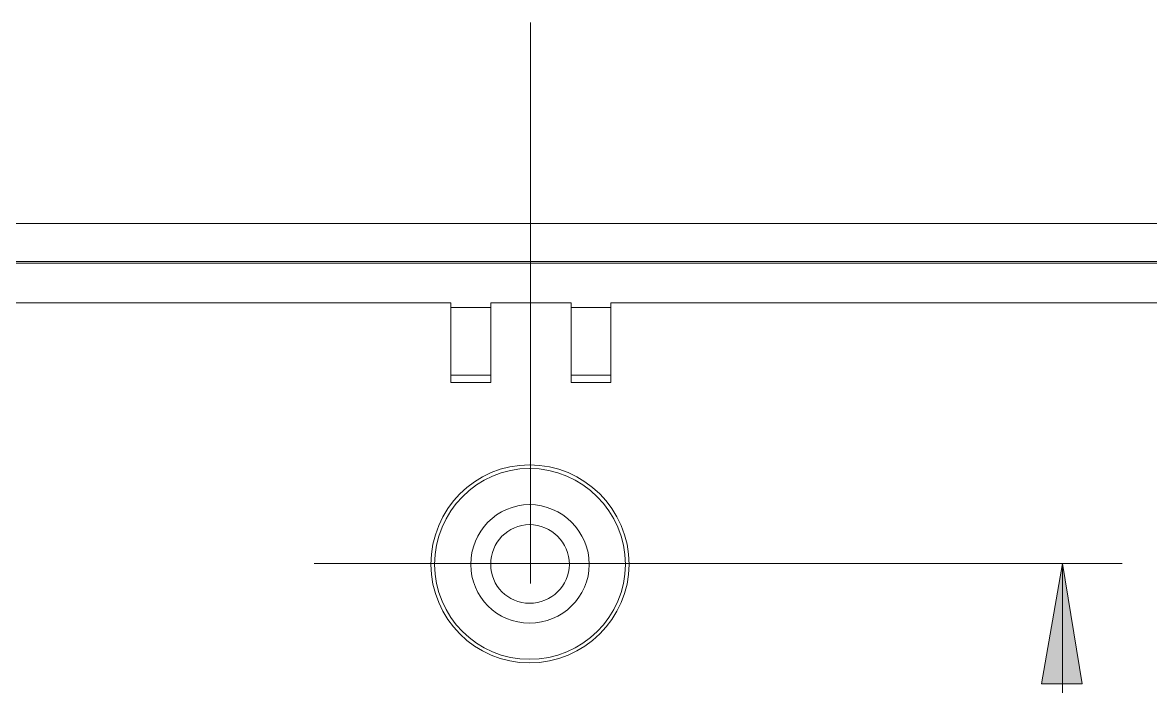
# Model space of a CAD drawing. Header units: inches. Extents: x 11 to 682, y 148 to 1119.
# Drawn here: x 215.8 to 290.7, y 615.8 to 659.8 of the extents above; entities that cross this region are included whole.
import ezdxf

# ---------------------------------------------------------------- set-up
doc = ezdxf.new("R2010")
doc.units = ezdxf.units.IN
doc.header["$MEASUREMENT"] = 0
doc.layers.add('图层 1', color=7, linetype='Continuous')

msp = doc.modelspace()

# ---------------------------------------------------------------- hatches: boundary and pattern name
at = {"layer": '图层 1', "true_color": 0xffffff}
msp.add_hatch(color=7, dxfattribs=at).paths.add_polyline_path([(284.82, 623.94), (283.44, 615.96), (286.14, 615.96)])

# ---------------------------------------------------------------- linework, layer by layer
at = {"layer": '图层 1', "color": 7, "lineweight": 18, "true_color": 0xffffff}
for points in [[(249.54, 622.62), (249.54, 659.82)], [(168.48, 646.5), (330.6, 646.5)], [(168.48, 643.98), (330.6, 643.98)], [(168.48, 643.86), (330.6, 643.86)], [(168.48, 641.22), (244.26, 641.22)], [(244.26, 635.94), (244.26, 641.22)], [(246.9, 635.94), (246.9, 641.22)], [(246.9, 641.22), (252.24, 641.22)], [(252.24, 635.94), (252.24, 641.22)], [(254.88, 635.94), (254.88, 641.22)], [(254.88, 641.22), (330.6, 641.22)], [(244.26, 640.92), (246.9, 640.92)], [(252.24, 640.92), (254.88, 640.92)], [(244.26, 636.42), (246.9, 636.42)], [(244.26, 635.94), (246.9, 635.94)], [(252.24, 636.42), (254.88, 636.42)], [(252.24, 635.94), (254.88, 635.94)], [(235.2, 623.94), (238.92, 623.94)], [(238.92, 623.94), (249.54, 623.94)], [(249.54, 623.94), (260.16, 623.94), (263.88, 623.94)], [(262.86, 623.94), (288.78, 623.94)], [(284.82, 623.94), (284.82, 584.04)]]:
    msp.add_lwpolyline(points, dxfattribs=at)
at = {"layer": '图层 1', "lineweight": 0}
msp.add_lwpolyline([(284.82, 623.94), (283.44, 615.96), (286.14, 615.96), (284.82, 623.94)], dxfattribs=at)
at = {"layer": '图层 1', "color": 7, "lineweight": 18, "true_color": 0xffffff}
for points in [[(249.48, 617.34), (253.08, 617.34), (256.08, 620.28), (256.08, 623.88), (256.08, 627.54), (253.08, 630.48), (249.48, 630.48), (245.88, 630.48), (242.94, 627.54), (242.94, 623.88), (242.94, 620.28), (245.88, 617.34), (249.48, 617.34)], [(249.48, 617.58), (252.96, 617.58), (255.84, 620.4), (255.84, 623.88), (255.84, 627.36), (252.96, 630.24), (249.48, 630.24), (246, 630.24), (243.18, 627.36), (243.18, 623.88), (243.18, 620.4), (246, 617.58), (249.48, 617.58)], [(249.48, 619.98), (251.64, 619.98), (253.44, 621.72), (253.44, 623.88), (253.44, 626.04), (251.64, 627.84), (249.48, 627.84), (247.32, 627.84), (245.58, 626.04), (245.58, 623.88), (245.58, 621.72), (247.32, 619.98), (249.48, 619.98)], [(249.48, 621.3), (250.92, 621.3), (252.12, 622.44), (252.12, 623.88), (252.12, 625.32), (250.92, 626.52), (249.48, 626.52), (248.04, 626.52), (246.9, 625.32), (246.9, 623.88), (246.9, 622.44), (248.04, 621.3), (249.48, 621.3)]]:
    msp.add_open_spline(points, degree=3, knots=[0, 0, 0, 0, 1, 1, 1, 2, 2, 2, 3, 3, 3, 4, 4, 4, 4], dxfattribs=at)

doc.saveas('drawing.dxf')
